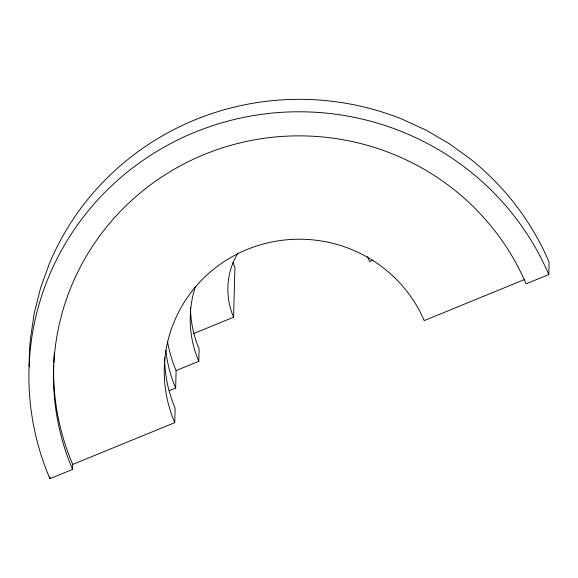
<?xml version="1.0" encoding="UTF-8"?>
<svg xmlns="http://www.w3.org/2000/svg" width="578" height="578" viewBox="0 0 578 578"><rect width="100%" height="100%" fill="white"/><g stroke="black" fill="none" stroke-linecap="round" stroke-linejoin="round"><path stroke-width="0.87" d="M29.24 366.719A270.446 264.825 1.5 0 1 30.424 338.968L34.21 313.247L40.554 288.017L49.397 263.525A270.446 264.825 1.5 0 1 402.151 119.184L426.188 130.231L449.005 143.525L470.384 158.943A270.446 264.825 1.5 0 1 549.1 262.087L548.775 274.55L526.096 283.827A245.86 240.751 1.5 0 0 204.337 154.456A245.86 240.751 1.5 0 0 72.582 469.401L49.903 478.678L49.954 476.893M72.582 469.401L72.712 464.416A245.86 240.751 1.5 0 1 53.689 365.339M72.712 464.416L174.751 422.663L175.127 408.205A135.223 132.413 1.5 0 1 164.629 357.565M169.181 390.67L175.661 388.019L176.117 370.577A135.223 132.413 1.5 0 1 167.512 341.497M176.117 370.577L198.789 361.301L199.121 348.837A110.636 108.339 1.5 0 1 190.523 307.402M193.579 333.6L233.591 317.228L234.899 267.39A73.76 72.228 1.5 0 1 232.985 262.412M372.983 260.194L369.653 261.559A73.76 72.228 1.5 0 0 367.37 256.726M524.557 279.528L424.187 320.595A135.223 132.413 1.5 0 0 247.218 249.443A135.223 132.413 1.5 0 0 174.751 422.663M233.591 317.228A73.76 72.228 1.5 0 1 237.746 253.207M49.903 478.678A270.446 264.825 1.5 0 1 194.837 132.239A270.446 264.825 1.5 0 1 548.775 274.55M175.661 388.019A135.223 132.413 1.5 0 1 165.864 350.355M53.776 362.709A245.86 240.751 1.5 0 1 54.325 353.093M198.789 361.301A110.636 108.339 1.5 0 1 195.364 286.71"/></g></svg>
